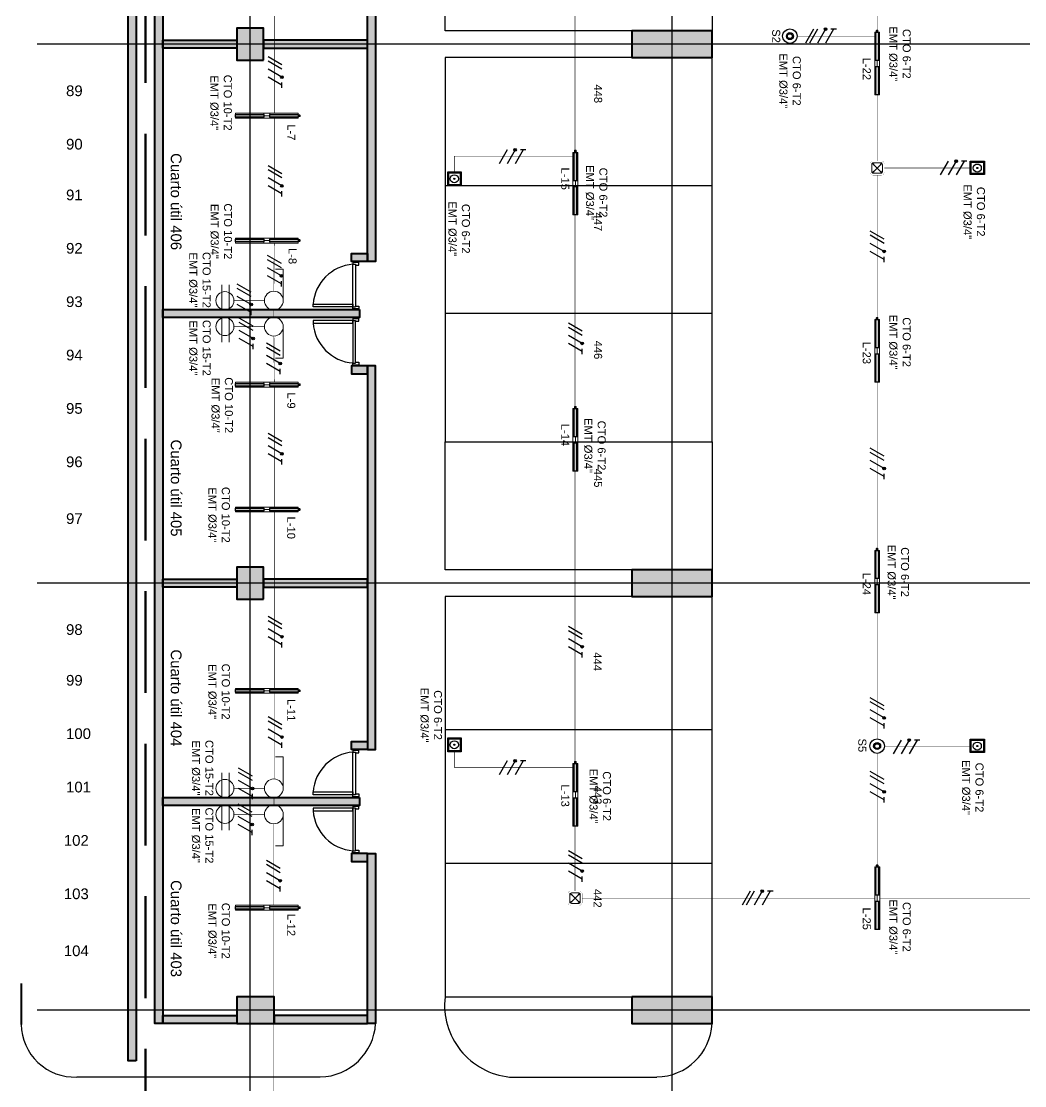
# Model space of a CAD drawing. Header units: millimetres. Extents: x -629 to 509, y -240 to 968.
# Drawn here: x 230.5 to 249.29, y 65.2 to 85.15 of the extents above; entities that cross this region are included whole.
import ezdxf
from ezdxf.lldxf.tags import DXFTag

# ---------------------------------------------------------------- set-up
doc = ezdxf.new("R2010")
doc.units = ezdxf.units.MM
doc.linetypes.add('HIDDEN', pattern=[9.525, 6.35, -3.175])
doc.linetypes.add('LÍNEAS_OCULTASX2', pattern=[0.75, 0.5, -0.25])
for name, color, linetype in [('-ALAMBRADO', 7, 'Continuous'), ('-parquead', 253, 'Continuous'), ('1amobla', 252, 'Continuous'), ('CAJA DE PASO', 86, 'Continuous'), ('GG_EMERGENCIA 03', 1, 'Continuous'), ('GG_LUMINARIA LED HERMETICA', 1, 'Continuous'), ('GG_PISO 2', 8, 'Continuous'), ('GG_PISO 4', 8, 'Continuous'), ('HACHTCOLUMNA', 252, 'Continuous'), ('SENSOR MOVIMIENTO', 3, 'Continuous'), ('Textos-espacios', 253, 'Continuous')]:
    doc.layers.add(name, color=color, linetype=linetype)
for name, color, linetype, lineweight in [('-CN-GYD-INTERRUPTORES DE PARED', 3, 'Continuous', 20), ('-CN-GYD-TOMACORRIENTES', 1, 'Continuous', 18), ('-CN-GYD-TUBERÍA PRINCIPAL ILUMINACION', 5, 'Continuous', 5), ('-CN-GYD-TUBERÍA TOMACORRIENTE PVC', 86, 'Continuous', 18), ('-EL-Texto Tomas', 7, 'Continuous', 0), ('_TEXTO', 7, 'Continuous', 9), ('Acabados', 2, 'Continuous', 40), ('Estructura', 250, 'Continuous', 40), ('LUMINARIA DE EMERGENCIA PARA SOBREPONER', 7, 'Continuous', 25), ('Muro', 250, 'Continuous', 40), ('TEXTOS', 250, 'Continuous', 20), ('Vidrio', 254, 'Continuous', 30)]:
    doc.layers.add(name, color=color, linetype=linetype, lineweight=lineweight)
doc.layers.add('DIM-25', color=7, linetype='Continuous', true_color=0xb5b5b5, plot=False)
for name, color, linetype, true_color in [('F-2', 7, 'Continuous', 0xc4c4c4), ('JCA_HATCH 254', 7, 'Continuous', 0xd1d1d1), ('MUEBLE', 7, 'Continuous', 0xcfcfcf)]:
    doc.layers.add(name, color=color, linetype=linetype, true_color=true_color)
doc.styles.add('ROMANS', font='arial.ttf')
doc.styles.get("Standard").update_dxf_attribs({"font": 'arial.ttf'})
tags = doc.linetypes.add('EMT_LINE', pattern='A,0.5,-0.2,["EMT",Standard,S=0.1,R=0,X=-0.1,Y=-0.05],-0.25', length=0.95).pattern_tags.tags
tags[6] = DXFTag(74, 10)
pattern_1 = [(270, (73.633, -1.35), (10.40324, -6.00631), [1.50158, -10.51105]), (360, (73.6335, -2.101), (10.40324, 6.00631), [0.75079, -20.05569]), (360, (73.6335, -2.289), (10.40324, 6.00631), [0.60063, -20.20584]), (360, (73.6335, -1.9134), (10.40324, 6.00631), [0.60063, -20.20584]), (330, (73.633, -2.477), (10.40324, 6.00631), [0.4805, -11.53212]), (30, (73.633, -1.726), (4e-09, 12.01262), [0.4805, -11.53212])]

# ---------------------------------------------------------------- blocks, each defined once
blk = doc.blocks.new('GG_HERMETICA')
h = blk.add_hatch()
h.set_pattern_fill('SWAMP', color=252, scale=0.472938, angle=270)
h.set_pattern_definition(pattern_1)
h.paths.add_polyline_path([(-20, -30), (-20, 17), (-550, 17), (-550, -30)])
h = blk.add_hatch()
h.set_pattern_fill('SWAMP', color=252, scale=0.472938, angle=270)
h.set_pattern_definition(pattern_1)
h.paths.add_polyline_path([(620, -30), (620, 17), (90, 17), (90, -30)])
at = {"layer": '-CN-GYD-INTERRUPTORES DE PARED', "color": 1, "extrusion": (0, 0, -1)}
for p, q in [((-550, -53), (-550, 40)), ((-550, 40), (-525, 40)), ((-525, 40), (-20, 40)), ((90, 40), (620, 40)), ((620, 40), (620, -53)), ((-20, -53), (-550, -53)), ((594, -53), (90, -53)), ((620, -53), (594, -53))]:
    blk.add_line(p, q, dxfattribs=at)
at = {"layer": '-CN-GYD-INTERRUPTORES DE PARED', "color": 1}
for p, q in [((90, 40), (-20, 40)), ((-20, 40), (-20, -53)), ((90, -53), (90, 40)), ((622, 6), (620, 6)), ((620, 6), (620, -6)), ((622, 10), (623, 11)), ((622, 8), (622, 10)), ((622, 7), (622, 8)), ((622, 5), (622, 7)), ((622, -6), (622, 6)), ((623, 4), (622, 5)), ((622, -3), (623, 1)), ((623, 11), (623, 11)), ((623, 11), (630, 11)), ((623, 1), (623, 4)), ((623, 1), (623, 1)), ((630, 11), (630, 6)), ((630, 6), (631, 6)), ((631, 6), (631, 9)), ((631, 9), (639, 9)), ((639, 9), (639, 6)), ((639, 6), (640, 6)), ((640, 10), (650, 10)), ((640, 6), (640, 10)), ((650, 10), (652, 8)), ((652, 8), (656, 8)), ((656, 8), (658, 8)), ((658, 8), (661, 5)), ((661, 5), (661, -6)), ((-20, -6), (90, -6)), ((620, -19), (620, -6)), ((622, -19), (620, -19)), ((622, -6), (622, -3)), ((622, -6), (622, -9)), ((622, -6), (622, -19)), ((622, -9), (623, -13)), ((623, -17), (622, -18)), ((622, -18), (622, -19)), ((622, -19), (622, -21)), ((622, -21), (622, -22)), ((622, -22), (623, -24)), ((623, -13), (623, -14)), ((623, -14), (623, -17)), ((623, -24), (623, -24)), ((623, -24), (630, -24)), ((630, -24), (630, -19)), ((630, -19), (631, -19)), ((631, -19), (631, -22)), ((631, -22), (639, -22)), ((639, -22), (639, -19)), ((639, -19), (640, -19)), ((640, -19), (640, -22)), ((640, -22), (650, -22)), ((650, -22), (652, -20)), ((652, -20), (656, -20)), ((656, -20), (658, -20)), ((658, -20), (661, -17)), ((661, -17), (661, -6))]:
    blk.add_line(p, q, dxfattribs=at)
for points in [[(623, 4), (630, 4)], [(623, 1), (630, 1)], [(629, 11), (629, 4), (629, 1), (629, -6)], [(630, 6), (630, -6)], [(631, 6), (631, -6)], [(639, 2), (631, 2)], [(639, 6), (639, -6)], [(640, 6), (640, -6)], [(640, 1), (650, 1), (650, 3), (640, 3)], [(650, 3), (652, 5)], [(650, 1), (652, -3)], [(652, 8), (652, -6)], [(-20, -53), (90, -53)], [(623, -14), (630, -14)], [(623, -17), (630, -17)], [(629, -24), (629, -17), (629, -14), (629, -6)], [(630, -19), (630, -6)], [(631, -19), (631, -6)], [(639, -15), (631, -15)], [(639, -19), (639, -6)], [(640, -19), (640, -6)], [(640, -14), (650, -14), (650, -15), (640, -15)], [(650, -14), (652, -10)], [(650, -15), (652, -17)], [(652, -20), (652, -6)]]:
    blk.add_lwpolyline(points, dxfattribs=at)
at = {"color": 1}
for points in [[(-20, 17), (-20, -30), (-550, -30), (-550, 17)], [(620, 17), (620, -30), (90, -30), (90, 17)]]:
    blk.add_lwpolyline(points, close=True, dxfattribs=at)
blk = doc.blocks.new('Tomas BD1')
at = {"lineweight": 0}
blk.add_line((0.115, -0.318), (0.115, 0.588), dxfattribs=at)
blk.add_lwpolyline([(-0.154, -0.297), (-0.154, 0.588)], dxfattribs=at)
blk.add_circle((0, 0), 0.338, dxfattribs=at)
at = {"layer": '-EL-Texto Tomas', "color": 7, "style": 'ROMANS'}
for tag, p, height, flags in [('POTENCIA(W)', (0.878, 0.595), 0.321, 9), ('TABLERO', (0.316, 0.654), 0.273, 8), ('CTO', (-0.059, 0.65), 0.273, 8)]:
    blk.add_attdef(tag, p, '', height=height, rotation=90, dxfattribs=dict(at, flags=flags))
at = {"layer": '-EL-Texto Tomas', "style": 'ROMANS', "flags": 9}
blk.add_attdef('USO', (-0.84, 0.589), '', height=0.35, rotation=90, dxfattribs=at)
blk = doc.blocks.new('O6C20-MDW')
at = {"layer": 'SENSOR MOVIMIENTO'}
for radius in [129, 62.1, 43.1]:
    blk.add_circle((63166, 32657), radius, dxfattribs=at)
blk = doc.blocks.new('Caja de paso')
at = {"layer": '-CN-GYD-TUBERÍA TOMACORRIENTE PVC', "const_width": 0.00173}
blk.add_lwpolyline([(-0.111, 0.067), (-0.111, -0.067, 0.414214), (-0.067, -0.111), (0.067, -0.111, 0.414214), (0.111, -0.067), (0.111, 0.067, 0.414214), (0.067, 0.111), (-0.067, 0.111, 0.414214)], format="xyb", close=True, dxfattribs=at)
at = {"layer": '-CN-GYD-TUBERÍA TOMACORRIENTE PVC'}
blk.add_lwpolyline([(-0.057, -0.082), (0.057, -0.082, 0.414214), (0.082, -0.057), (0.082, 0.057, 0.414214), (0.057, 0.082), (-0.057, 0.082, 0.414214), (-0.082, 0.057), (-0.082, -0.057, 0.414214)], format="xyb", close=True, dxfattribs=at)
at = {"layer": '-CN-GYD-TUBERÍA TOMACORRIENTE PVC', "linetype": 'LÍNEAS_OCULTASX2'}
for points in [[(-0.057, 0.057), (0.057, -0.057)], [(0.057, 0.057), (-0.057, -0.057)]]:
    blk.add_lwpolyline(points, dxfattribs=at)
at = {"layer": '-CN-GYD-TUBERÍA TOMACORRIENTE PVC'}
for centre in [(-0.057, 0.057), (0.057, 0.057), (-0.057, -0.057), (0.057, -0.057)]:
    blk.add_circle(centre, 0.00665, dxfattribs=at)
blk = doc.blocks.new('3x')
at = {"layer": '-ALAMBRADO'}
h = blk.add_hatch(color=256, dxfattribs=at)
edge = h.paths.add_edge_path()
edge.add_arc((0.078, 0.13), 0.025, 0, 360)
for p, q in [((-0.152, 0.13), (-0.302, -0.13)), ((-0.072, 0.13), (-0.222, -0.13)), ((0.078, 0.13), (-0.072, -0.13)), ((0.228, 0.13), (0.078, -0.13))]:
    blk.add_line(p, q, dxfattribs=at)
blk.add_lwpolyline([(0.278, 0.13), (0.178, 0.13)], dxfattribs=at)
blk.add_circle((0.078, 0.13), 0.025, dxfattribs=at)
blk = doc.blocks.new('*U60')
at = {"layer": '-ALAMBRADO'}
blk.add_blockref('3x', (0, 0), dxfattribs=at)
blk = doc.blocks.new('A$Cc7fbbbd8')
at = {"layer": 'GG_EMERGENCIA 03', "ltscale": 0.3}
h = blk.add_hatch(dxfattribs=at)
h.set_pattern_fill('ANSI31', color=256, scale=0.0005, angle=90)
h.set_pattern_definition([(135, (0.0614115, 0.0595737), (-0.00112253, -0.00112253), [])])
edge = h.paths.add_edge_path()
edge.add_arc((0.0614, 0.1), 0.00475, 0, 360)
for points in [[(-0.005, 0.0348), (-0.005, 0.1606), (0.1278, 0.1606), (0.1278, 0.0348)], [(0.005, 0.0448), (0.005, 0.1506), (0.1178, 0.1506), (0.1178, 0.0448)]]:
    blk.add_lwpolyline(points, close=True, dxfattribs=at)
for radius in [0.0376, 0.00475]:
    blk.add_circle((0.0614, 0.1), radius, dxfattribs=at)
blk = doc.blocks.new('estructura etapa 3')
at = {"layer": 'HACHTCOLUMNA', "transparency": 33554687}
h = blk.add_hatch(color=256, dxfattribs=at)
h.paths.add_polyline_path([(-91.651, -6658.124), (-91.651, -6657.624), (-92.35, -6657.624), (-92.35, -6658.124)])
h.paths.add_polyline_path([(-49.354, -6658.124), (-49.354, -6657.624), (-50.055, -6657.624), (-50.055, -6658.124)])
h.paths.add_polyline_path([(-56.053, -6658.124), (-56.053, -6657.624), (-56.753, -6657.624), (-56.753, -6658.124)])
h.paths.add_polyline_path([(-76.45, -6659.124), (-76.95, -6659.124), (-76.95, -6657.624), (-76.45, -6657.624)])
h.paths.add_polyline_path([(-83.95, -6659.124), (-84.45, -6659.124), (-84.45, -6657.624), (-83.95, -6657.624)])
h.paths.add_polyline_path([(-60.452, -6659.124), (-60.952, -6659.124), (-60.952, -6657.624), (-60.452, -6657.624)])
h.paths.add_polyline_path([(-67.95, -6659.124), (-68.45, -6659.124), (-68.45, -6657.624), (-67.95, -6657.624)])
h.paths.add_polyline_path([(-91.85, -6668.199), (-91.851, -6667.599), (-92.35, -6667.599), (-92.349, -6668.199)])
h.paths.add_polyline_path([(-49.354, -6668.199), (-49.354, -6667.599), (-49.854, -6667.599), (-49.854, -6668.199)])
h.paths.add_polyline_path([(-56.154, -6668.149), (-56.154, -6667.649), (-56.854, -6667.649), (-56.854, -6668.149)])
h.paths.add_polyline_path([(-59.952, -6667.649), (-59.952, -6668.149), (-61.452, -6668.149), (-61.452, -6667.649)])
h.paths.add_polyline_path([(-75.95, -6667.649), (-75.95, -6668.149), (-77.45, -6668.149), (-77.45, -6667.649)])
h.paths.add_polyline_path([(-68.95, -6667.649), (-68.95, -6668.149), (-67.45, -6668.149), (-67.45, -6667.649)])
h.paths.add_polyline_path([(-84.95, -6667.649), (-84.95, -6668.149), (-83.45, -6668.149), (-83.45, -6667.649)])
h.paths.add_polyline_path([(-91.85, -6676.199), (-91.85, -6675.599), (-92.349, -6675.599), (-92.349, -6676.199)])
h.paths.add_polyline_path([(-49.354, -6676.199), (-49.354, -6675.599), (-49.854, -6675.599), (-49.854, -6676.199)])
h.paths.add_polyline_path([(-56.154, -6676.149), (-56.154, -6675.649), (-56.754, -6675.649), (-56.754, -6676.149)])
h.paths.add_polyline_path([(-59.952, -6675.649), (-59.952, -6676.149), (-61.452, -6676.149), (-61.452, -6675.649)])
h.paths.add_polyline_path([(-75.95, -6675.649), (-75.95, -6676.149), (-77.45, -6676.149), (-77.45, -6675.649)])
h.paths.add_polyline_path([(-68.95, -6675.649), (-68.95, -6676.149), (-67.45, -6676.149), (-67.45, -6675.649)])
h.paths.add_polyline_path([(-84.95, -6675.649), (-84.95, -6676.149), (-83.45, -6676.149), (-83.45, -6675.649)])
h.paths.add_polyline_path([(-91.847, -6686.299), (-91.851, -6685.699), (-92.35, -6685.699), (-92.346, -6686.299)])
h.paths.add_polyline_path([(-49.354, -6686.299), (-49.354, -6685.699), (-49.854, -6685.699), (-49.854, -6686.299)])
h.paths.add_polyline_path([(-56.154, -6686.249), (-56.154, -6685.749), (-56.754, -6685.749), (-56.754, -6686.249)])
h.paths.add_polyline_path([(-59.952, -6685.749), (-59.952, -6686.249), (-61.452, -6686.249), (-61.452, -6685.749)])
h.paths.add_polyline_path([(-75.95, -6685.749), (-75.95, -6686.249), (-77.45, -6686.249), (-77.45, -6685.749)])
h.paths.add_polyline_path([(-68.95, -6685.749), (-68.95, -6686.249), (-67.45, -6686.249), (-67.45, -6685.749)])
h.paths.add_polyline_path([(-84.95, -6685.749), (-84.95, -6686.249), (-83.45, -6686.249), (-83.45, -6685.749)])
h.paths.add_polyline_path([(-49.353, -6694.294), (-49.354, -6693.699), (-49.855, -6693.699), (-49.854, -6694.294)])
h.paths.add_polyline_path([(-56.054, -6694.249), (-56.054, -6693.749), (-56.753, -6693.749), (-56.753, -6694.249)])
h.paths.add_polyline_path([(-91.651, -6694.249), (-91.651, -6693.749), (-92.35, -6693.749), (-92.35, -6694.249)])
h.paths.add_polyline_path([(-59.952, -6693.749), (-59.952, -6694.249), (-61.452, -6694.249), (-61.452, -6693.749)])
h.paths.add_polyline_path([(-75.95, -6693.749), (-75.95, -6694.249), (-77.45, -6694.249), (-77.45, -6693.749)])
h.paths.add_polyline_path([(-68.95, -6693.749), (-68.95, -6694.249), (-67.45, -6694.249), (-67.45, -6693.749)])
h.paths.add_polyline_path([(-84.95, -6693.749), (-84.95, -6694.249), (-83.45, -6694.249), (-83.45, -6693.749)])
h.paths.add_polyline_path([(-49.359, -6703.974), (-49.359, -6703.374), (-49.859, -6703.374), (-49.859, -6703.974)])
h.paths.add_polyline_path([(-56.054, -6703.924), (-56.054, -6703.424), (-56.753, -6703.424), (-56.753, -6703.924)])
h.paths.add_polyline_path([(-67.95, -6704.924), (-67.95, -6703.424), (-68.45, -6703.424), (-68.45, -6704.924)])
h.paths.add_polyline_path([(-91.651, -6703.924), (-91.651, -6703.424), (-92.35, -6703.424), (-92.35, -6703.924)])
h.paths.add_polyline_path([(-61.847, -6703.424), (-60.347, -6703.424), (-60.347, -6703.924), (-61.847, -6703.924)])
h.paths.add_polyline_path([(-83.95, -6704.924), (-83.95, -6703.424), (-84.45, -6703.424), (-84.45, -6704.924)])
h.paths.add_polyline_path([(-76.45, -6704.924), (-76.45, -6703.424), (-76.95, -6703.424), (-76.95, -6704.924)])
h.paths.add_polyline_path([(-49.354, -6711.949), (-49.354, -6711.449), (-50.054, -6711.449), (-50.054, -6711.949)])
h.paths.add_polyline_path([(-55.954, -6711.949), (-55.954, -6711.449), (-56.654, -6711.449), (-56.654, -6711.949)])
h.paths.add_polyline_path([(-91.65, -6711.949), (-91.65, -6711.449), (-92.35, -6711.449), (-92.35, -6711.949)])
h.paths.add_polyline_path([(-60.952, -6711.949), (-60.952, -6709.549), (-60.452, -6709.549), (-60.452, -6711.949)])
h.paths.add_polyline_path([(-68.45, -6709.549), (-68.45, -6711.949), (-67.95, -6711.949), (-67.95, -6709.549)])
h.paths.add_polyline_path([(-76.95, -6709.549), (-76.95, -6711.949), (-76.45, -6711.949), (-76.45, -6709.549)])
h.paths.add_polyline_path([(-83.95, -6709.549), (-83.95, -6711.949), (-84.45, -6711.949), (-84.45, -6709.549)])
at = {"layer": 'Estructura', "transparency": 33554687}
for points in [[(-91.85, -6676.199), (-91.85, -6675.599), (-92.349, -6675.599), (-92.349, -6676.199)], [(-84.95, -6675.649), (-84.95, -6676.149), (-83.45, -6676.149), (-83.45, -6675.649)], [(-91.847, -6686.299), (-91.851, -6685.699), (-92.35, -6685.699), (-92.346, -6686.299)], [(-84.95, -6685.749), (-84.95, -6686.249), (-83.45, -6686.249), (-83.45, -6685.749)], [(-91.651, -6694.249), (-91.651, -6693.749), (-92.35, -6693.749), (-92.35, -6694.249)], [(-84.95, -6693.749), (-84.95, -6694.249), (-83.45, -6694.249), (-83.45, -6693.749)]]:
    blk.add_lwpolyline(points, close=True, dxfattribs=at)
blk = doc.blocks.new('A$Caedca3e0')
at = {"layer": 'JCA_HATCH 254'}
blk.add_hatch(color=256, dxfattribs=at).paths.add_polyline_path([(-17.958, 19.463), (-18.108, 19.463), (-18.108, 56.688), (-17.958, 56.688)])
at = {"layer": 'JCA_HATCH 254', "linetype": 'Continuous', "ltscale": 0.3, "transparency": 33554687}
h = blk.add_hatch(color=256, dxfattribs=at)
h.dxf.hatch_style = 1
h.paths.add_polyline_path([(-16.072, 20.314), (-16.072, 20.164), (-17.458, 20.164), (-17.458, 20.314)])
h.paths.add_polyline_path([(-17.608, 56.688), (-17.458, 56.688), (-17.458, 20.164), (-17.608, 20.164)])
h.paths.add_polyline_path([(-15.373, 20.314), (-15.373, 20.164), (-13.623, 20.164), (-13.623, 20.314)])
h.paths.add_polyline_path([(-13.623, 23.351), (-13.472, 23.351), (-13.472, 20.164), (-13.623, 20.164)])
h.paths.add_polyline_path([(-13.623, 23.201), (-13.623, 23.351), (-13.923, 23.351), (-13.923, 23.201)])
h.paths.add_polyline_path([(-13.773, 24.401), (-13.773, 24.251), (-17.458, 24.251), (-17.458, 24.401)])
h.paths.add_polyline_path([(-13.623, 25.451), (-13.623, 25.301), (-13.923, 25.301), (-13.923, 25.451)])
h.paths.add_polyline_path([(-13.623, 25.301), (-13.472, 25.301), (-13.472, 32.489), (-13.623, 32.489)])
h.paths.add_polyline_path([(-15.574, 28.489), (-15.574, 28.339), (-13.623, 28.339), (-13.623, 28.489)])
h.paths.add_polyline_path([(-16.071, 28.489), (-16.071, 28.339), (-17.458, 28.339), (-17.458, 28.489)])
h.paths.add_polyline_path([(-13.623, 32.338), (-13.623, 32.489), (-13.923, 32.489), (-13.923, 32.338)])
h.paths.add_polyline_path([(-13.773, 33.539), (-13.773, 33.389), (-17.458, 33.389), (-17.458, 33.539)])
h.paths.add_polyline_path([(-13.623, 34.589), (-13.623, 34.439), (-13.923, 34.439), (-13.923, 34.589)])
h.paths.add_polyline_path([(-13.623, 41.539), (-13.472, 41.539), (-13.472, 34.439), (-13.623, 34.439)])
h.paths.add_polyline_path([(-15.574, 38.589), (-15.574, 38.439), (-13.623, 38.439), (-13.623, 38.589)])
h.paths.add_polyline_path([(-16.071, 38.589), (-16.071, 38.439), (-17.458, 38.439), (-17.458, 38.589)])
h.paths.add_polyline_path([(-13.773, 42.589), (-13.773, 42.439), (-17.458, 42.439), (-17.458, 42.589)])
h.paths.add_polyline_path([(-13.623, 41.389), (-13.623, 41.539), (-13.923, 41.539), (-13.923, 41.389)])
h.paths.add_polyline_path([(-13.623, 43.639), (-13.623, 43.489), (-13.923, 43.489), (-13.923, 43.639)])
h.paths.add_polyline_path([(-13.623, 43.489), (-13.472, 43.489), (-13.472, 50.576), (-13.623, 50.576)])
h.paths.add_polyline_path([(-15.573, 46.588), (-15.573, 46.438), (-13.623, 46.439), (-13.623, 46.589)])
h.paths.add_polyline_path([(-16.07, 46.588), (-16.07, 46.438), (-17.458, 46.438), (-17.458, 46.588)])
h.paths.add_polyline_path([(-13.623, 50.426), (-13.623, 50.576), (-13.923, 50.576), (-13.923, 50.426)])
h.paths.add_polyline_path([(-13.773, 51.626), (-13.773, 51.476), (-17.458, 51.476), (-17.458, 51.626)])
h.paths.add_polyline_path([(-13.623, 52.676), (-13.623, 52.526), (-13.923, 52.526), (-13.923, 52.676)])
h.paths.add_polyline_path([(-13.623, 56.688), (-13.472, 56.688), (-13.472, 52.526), (-13.623, 52.526)])
at = {"layer": '-parquead'}
for p, q in [((-12.172, 38.264), (-12.172, 31.064)), ((-12.172, 28.164), (-12.172, 20.664)), ((-14.509, 19.163), (-19.071, 19.163)), ((-10.964, 19.163), (-8.209, 19.163))]:
    blk.add_line(p, q, dxfattribs=at)
for points in [[(-7.172, 46.264), (-7.172, 38.764), (-12.172, 38.764), (-12.172, 46.264)], [(-7.172, 38.264), (-12.172, 38.264)], [(-12.172, 31.064), (-7.172, 31.064), (-7.172, 38.264)], [(-12.172, 35.864), (-7.172, 35.864)], [(-7.172, 33.464), (-12.172, 33.464)], [(-7.172, 31.064), (-7.172, 28.664), (-12.172, 28.664), (-12.172, 31.064)], [(-7.172, 28.164), (-12.172, 28.164)], [(-12.172, 20.664), (-7.172, 20.664), (-7.172, 28.164)], [(-7.172, 25.664), (-12.172, 25.664)], [(-7.172, 23.164), (-12.172, 23.164)]]:
    blk.add_lwpolyline(points, dxfattribs=at)
for centre, radius, start, end in [((-10.827, 20.51), 1.354, 173.4982, 264.2154), ((-19.112, 20.158), 0.996, 180.8006, 272.348), ((-14.536, 20.229), 1.066, 271.4636, 356.4964), ((-8.222, 20.214), 1.05, 270.6874, 357.2713)]:
    blk.add_arc(centre, radius, start, end, dxfattribs=at)
at = {"layer": '1amobla', "linetype": 'HIDDEN', "lineweight": 60, "ltscale": 0.3}
blk.add_line((-17.783, 56.838), (-17.783, 2.404), dxfattribs=at)
at = {"layer": 'Acabados', "ltscale": 0.03}
blk.add_line((-20.108, 20.914), (-20.108, 20.144), dxfattribs=at)
at = {"layer": 'DIM-25'}
for centre, start, end in [((-13.834, 33.578), 94.4578, 175.5956), ((-13.834, 33.35), 184.4044, 265.5422), ((-13.834, 24.44), 94.4578, 175.5956), ((-13.834, 24.212), 184.4044, 265.5422)]:
    blk.add_arc(centre, 0.813, start, end, dxfattribs=at)
at = {"layer": 'F-2'}
for points in [[(-13.847, 34.388), (-13.847, 34.375), (-13.785, 34.375), (-13.785, 34.426), (-13.897, 34.426), (-13.897, 34.388)], [(-13.897, 33.589), (-13.897, 34.388), (-13.847, 34.388), (-13.847, 33.589)], [(-13.885, 34.439), (-13.885, 34.426), (-13.798, 34.426), (-13.798, 34.439)], [(-13.847, 33.602), (-13.785, 33.602), (-13.785, 33.551), (-13.897, 33.551), (-13.897, 33.589), (-13.847, 33.589), (-13.847, 33.602)], [(-13.885, 33.539), (-13.885, 33.551), (-13.798, 33.551), (-13.798, 33.539)], [(-13.847, 33.325), (-13.785, 33.325), (-13.785, 33.376), (-13.897, 33.376), (-13.897, 33.338), (-13.847, 33.338), (-13.847, 33.325)], [(-13.897, 33.338), (-13.897, 32.539), (-13.847, 32.539), (-13.847, 33.338)], [(-13.885, 33.389), (-13.885, 33.376), (-13.798, 33.376), (-13.798, 33.389)], [(-13.847, 32.539), (-13.847, 32.552), (-13.785, 32.552), (-13.785, 32.501), (-13.897, 32.501), (-13.897, 32.539)], [(-13.885, 32.489), (-13.885, 32.501), (-13.798, 32.501), (-13.798, 32.489)], [(-13.847, 25.25), (-13.847, 25.238), (-13.785, 25.238), (-13.785, 25.288), (-13.897, 25.288), (-13.897, 25.25)], [(-13.885, 25.301), (-13.885, 25.288), (-13.798, 25.288), (-13.798, 25.301)], [(-13.847, 24.452), (-13.847, 24.465), (-13.785, 24.465), (-13.785, 24.414), (-13.897, 24.414), (-13.897, 24.452)], [(-13.885, 24.401), (-13.885, 24.414), (-13.798, 24.414), (-13.798, 24.401)], [(-13.847, 24.2), (-13.847, 24.188), (-13.785, 24.188), (-13.785, 24.238), (-13.897, 24.238), (-13.897, 24.2)], [(-13.885, 24.251), (-13.885, 24.238), (-13.798, 24.238), (-13.798, 24.251)], [(-13.847, 23.402), (-13.847, 23.414), (-13.785, 23.414), (-13.785, 23.364), (-13.897, 23.364), (-13.897, 23.402)], [(-13.885, 23.351), (-13.885, 23.364), (-13.798, 23.364), (-13.798, 23.351)]]:
    blk.add_lwpolyline(points, dxfattribs=at)
for points in [[(-13.847, 24.452), (-13.897, 24.452), (-13.897, 25.25), (-13.847, 25.25)], [(-13.847, 24.2), (-13.897, 24.2), (-13.897, 23.402), (-13.847, 23.402)]]:
    blk.add_lwpolyline(points, close=True, dxfattribs=at)
at = {"layer": 'MUEBLE', "linetype": 'HIDDEN'}
for points in [[(-13.897, 33.64), (-13.897, 33.589), (-14.645, 33.589), (-14.645, 33.64)], [(-13.897, 33.287), (-13.897, 33.338), (-14.645, 33.338), (-14.645, 33.287)], [(-13.897, 24.503), (-13.897, 24.452), (-14.645, 24.452), (-14.645, 24.503)], [(-13.897, 24.15), (-13.897, 24.2), (-14.645, 24.2), (-14.645, 24.15)]]:
    blk.add_lwpolyline(points, close=True, dxfattribs=at)
at = {"layer": 'Muro'}
for points in [[(-17.958, 19.463), (-18.108, 19.463), (-18.108, 56.688), (-17.958, 56.688)], [(-17.608, 56.688), (-17.458, 56.688), (-17.458, 20.164), (-17.608, 20.164)], [(-13.623, 41.539), (-13.472, 41.539), (-13.472, 34.439), (-13.623, 34.439)], [(-16.071, 38.589), (-16.071, 38.439), (-17.458, 38.439), (-17.458, 38.589)], [(-15.574, 38.589), (-15.574, 38.439), (-13.623, 38.439), (-13.623, 38.589)], [(-13.623, 34.589), (-13.623, 34.439), (-13.923, 34.439), (-13.923, 34.589)], [(-13.773, 33.539), (-13.773, 33.389), (-17.458, 33.389), (-17.458, 33.539)], [(-13.623, 32.338), (-13.623, 32.489), (-13.923, 32.489), (-13.923, 32.338)], [(-13.623, 25.301), (-13.472, 25.301), (-13.472, 32.489), (-13.623, 32.489)], [(-16.071, 28.489), (-16.071, 28.339), (-17.458, 28.339), (-17.458, 28.489)], [(-15.574, 28.489), (-15.574, 28.339), (-13.623, 28.339), (-13.623, 28.489)], [(-13.623, 25.451), (-13.623, 25.301), (-13.923, 25.301), (-13.923, 25.451)], [(-13.773, 24.401), (-13.773, 24.251), (-17.458, 24.251), (-17.458, 24.401)], [(-13.623, 23.201), (-13.623, 23.351), (-13.923, 23.351), (-13.923, 23.201)], [(-13.623, 23.351), (-13.472, 23.351), (-13.472, 20.164), (-13.623, 20.164)], [(-16.072, 20.314), (-16.072, 20.164), (-17.458, 20.164), (-17.458, 20.314)], [(-15.373, 20.314), (-15.373, 20.164), (-13.623, 20.164), (-13.623, 20.314)]]:
    blk.add_lwpolyline(points, close=True, dxfattribs=at)
at = {"layer": 'Vidrio'}
blk.add_blockref('estructura etapa 3', (76.277, 6714.412), dxfattribs=at)
at = {"layer": 'Textos-espacios'}
for s, p in [('Cuarto útil 406', (-17.308, 36.471)), ('Cuarto útil 405', (-17.308, 31.105)), ('Cuarto útil 404', (-17.308, 27.173)), ('Cuarto útil 403', (-17.308, 22.852))]:
    blk.add_text(s, height=0.2, rotation=270, dxfattribs=at).set_placement(p)
at = {"layer": 'Textos-espacios', "char_height": 0.15, "attachment_point": 1, "rotation": 270}
for s, width, insert in [('448', 1.5279, (-9.231, 37.758)), ('447', 1.5279, (-9.231, 35.358)), ('446', 1.5279, (-9.231, 32.958)), ('445', 1.5279, (-9.231, 30.558)), ('444', 1.70433, (-9.242, 27.12)), ('443', 1.70601, (-9.242, 24.62)), ('442', 2.00679, (-9.242, 22.685))]:
    blk.add_mtext_dynamic_manual_height_columns(s, width=width, gutter_width=5, heights=[0], dxfattribs=dict(at, insert=insert))
blk = doc.blocks.new('2x')
at = {"layer": '-ALAMBRADO'}
h = blk.add_hatch(color=256, dxfattribs=at)
edge = h.paths.add_edge_path()
edge.add_arc((0.075, 0.13), 0.025, 0, 360)
for p, q in [((-0.075, 0.13), (-0.225, -0.13)), ((0.075, 0.13), (-0.075, -0.13)), ((0.225, 0.13), (0.075, -0.13))]:
    blk.add_line(p, q, dxfattribs=at)
blk.add_lwpolyline([(0.275, 0.13), (0.175, 0.13)], dxfattribs=at)
blk.add_circle((0.075, 0.13), 0.025, dxfattribs=at)
blk = doc.blocks.new('*U63')
at = {"layer": '-ALAMBRADO'}
blk.add_blockref('2x', (0, 0), dxfattribs=at)

msp = doc.modelspace()

# ---------------------------------------------------------------- linework, layer by layer
at = {"layer": '-CN-GYD-INTERRUPTORES DE PARED', "color": 3, "extrusion": (0, 0, -1)}
for p, q in [((235.406, 80.501), (235.263, 80.501)), ((235.406, 79.913), (235.406, 80.501)), ((235.406, 79.425), (235.406, 78.837)), ((235.406, 78.837), (235.263, 78.837)), ((235.406, 71.364), (235.263, 71.364)), ((235.406, 70.776), (235.406, 71.364)), ((235.406, 70.287), (235.406, 69.699)), ((235.406, 69.699), (235.263, 69.699))]:
    msp.add_line(p, q, dxfattribs=at)
for centre in [(-235.23, 79.913), (-235.23, 79.425), (-235.23, 70.776), (-235.23, 70.287)]:
    msp.add_circle(centre, 0.176, dxfattribs=at)
at = {"layer": '-CN-GYD-TUBERÍA PRINCIPAL ILUMINACION', "linetype": 'EMT_LINE', "ltscale": 15, "const_width": 0.01}
for points in [[(246.528, 89.15), (246.528, 84.979)], [(240.871, 88.169), (240.871, 82.73)], [(235.238, 86.655), (235.238, 83.422)], [(246.482, 84.868), (245.03, 84.868)], [(246.528, 83.769), (246.528, 82.531)], [(235.238, 83.329), (235.238, 81.085)], [(240.831, 82.618), (238.61, 82.618), (238.61, 82.318)], [(248.281, 82.397), (246.663, 82.397)], [(246.528, 82.263), (246.528, 79.598)], [(240.871, 81.519), (240.871, 77.929)], [(235.238, 80.992), (235.23, 80.083)], [(234.483, 79.912), (235.061, 79.912)], [(235.23, 79.744), (235.23, 79.594)], [(234.483, 79.426), (235.061, 79.426)], [(235.238, 78.383), (235.231, 79.256)], [(246.528, 78.387), (246.528, 75.294)], [(235.238, 78.29), (235.238, 76.046)], [(240.871, 76.719), (240.871, 71.279)], [(235.239, 75.954), (235.239, 72.649)], [(246.528, 74.064), (246.528, 71.703)], [(235.237, 72.556), (235.237, 70.952)], [(240.831, 71.169), (238.61, 71.169), (238.61, 71.469)], [(246.528, 71.43), (246.528, 69.344)], [(248.281, 71.567), (246.664, 71.567)], [(234.483, 70.775), (235.054, 70.775)], [(235.23, 70.456), (235.23, 70.607)], [(235.237, 70.607), (235.237, 70.456)], [(234.483, 70.288), (235.054, 70.288)], [(235.23, 70.111), (235.23, 68.585)], [(240.871, 70.069), (240.871, 68.853)], [(241.005, 68.719), (246.483, 68.719)], [(246.575, 68.719), (251.777, 68.719)], [(235.23, 68.493), (235.23, 63.203)]]:
    msp.add_lwpolyline(points, dxfattribs=at)
at = {"layer": 'GG_PISO 2', "color": 252, "true_color": 0x939598}
for points in [[(234.782, 103.207), (234.782, 48.522)], [(242.682, 103.132), (242.682, 48.447)], [(277.874, 84.719), (230.799, 84.719)], [(277.874, 74.619), (230.799, 74.619)], [(277.874, 66.619), (230.799, 66.619)]]:
    msp.add_lwpolyline(points, dxfattribs=at)

# ---------------------------------------------------------------- block references
at = {"layer": '-CN-GYD-TOMACORRIENTES', "lineweight": 0, "xscale": -0.5, "yscale": 0.5, "zscale": 0.5}
for p in [(234.314, 79.912), (234.314, 70.775)]:
    msp.add_blockref('Tomas BD1', p, dxfattribs=at)
at = {"layer": '-CN-GYD-TOMACORRIENTES', "lineweight": 0, "xscale": 0.5, "yscale": 0.5, "zscale": 0.5, "rotation": 180}
for p in [(234.314, 79.426), (234.314, 70.288)]:
    msp.add_blockref('Tomas BD1', p, dxfattribs=at)
msp.add_blockref('A$Caedca3e0', (250.609, 46.205))
at = {"layer": '_TEXTO', "linetype": 'Continuous', "ltscale": 10}
for name, p, zscale in [('*U60', (245.486, 84.868), 320), ('*U63', (239.672, 82.608), 0.5), ('*U63', (247.934, 82.397), 0.5), ('*U63', (247.054, 71.551), 0.5), ('*U63', (239.672, 71.162), 0.5), ('*U60', (244.3, 68.719), 320)]:
    msp.add_blockref(name, p, dxfattribs=dict(at, zscale=zscale))
at = {"layer": '_TEXTO', "linetype": 'Continuous', "ltscale": 10, "zscale": 320, "rotation": 270}
for p in [(235.252, 84.177), (235.252, 82.139), (246.528, 80.914), (235.243, 80.454), (234.674, 79.918), (234.71, 79.281), (240.876, 79.19), (235.221, 78.811), (235.252, 77.122), (246.528, 76.847), (235.252, 73.695), (240.876, 73.507), (246.528, 72.172), (235.252, 71.815), (234.701, 70.85), (246.528, 70.788), (234.692, 70.176), (240.876, 69.305), (235.22, 69.124)]:
    msp.add_blockref('*U60', p, dxfattribs=at)
at = {"layer": 'CAJA DE PASO', "linetype": 'Continuous', "ltscale": 10, "xscale": -1.2, "yscale": 1.2, "zscale": 1.523145158877299, "rotation": 180}
for p in [(246.528, 82.397), (240.871, 68.719)]:
    msp.add_blockref('Caja de paso', p, dxfattribs=at)
at = {"layer": 'GG_LUMINARIA LED HERMETICA', "xscale": 0.001, "yscale": 0.001, "zscale": 0.001, "rotation": 90}
for p in [(246.522, 84.319), (240.871, 82.069), (246.522, 78.937), (240.871, 77.269), (246.522, 74.614), (240.871, 70.619), (246.523, 68.684)]:
    msp.add_blockref('GG_HERMETICA', p, dxfattribs=at)
at = {"layer": 'GG_LUMINARIA LED HERMETICA', "xscale": 0.001, "yscale": 0.001, "zscale": 0.001}
for p in [(235.063, 83.382), (235.063, 81.045), (235.063, 78.343), (235.063, 76.006), (235.063, 72.609), (235.063, 68.545)]:
    msp.add_blockref('GG_HERMETICA', p, dxfattribs=at)
at = {"layer": 'LUMINARIA DE EMERGENCIA PARA SOBREPONER', "xscale": 2, "yscale": 2, "zscale": 2}
for p, rotation in [((248.527, 82.597), 179.9999999999999), ((238.81, 82.072), 89.99999999999997), ((238.81, 71.469), 89.99999999999997), ((248.527, 71.767), 179.9999999999999)]:
    msp.add_blockref('A$Cc7fbbbd8', p, dxfattribs=dict(at, rotation=rotation))
at = {"layer": 'SENSOR MOVIMIENTO', "lineweight": 0, "xscale": 0.00105193048980394, "yscale": 0.00105193048980394, "zscale": 0.00105193048980394}
for p in [(178.448, 50.515), (180.082, 37.214)]:
    msp.add_blockref('O6C20-MDW', p, dxfattribs=at)

# ---------------------------------------------------------------- texts
at = {"layer": 'GG_PISO 4', "char_height": 0.2, "attachment_point": 1, "rotation": 360}
for s, insert in [('89', (231.339, 83.944)), ('90', (231.339, 82.944)), ('91', (231.339, 81.993)), ('92', (231.339, 80.993)), ('93', (231.339, 79.993)), ('94', (231.339, 78.993)), ('95', (231.339, 77.993)), ('96', (231.339, 76.993)), ('97', (231.339, 75.929)), ('98', (231.339, 73.85)), ('99', (231.339, 72.9)), ('100', (231.339, 71.9)), ('101', (231.339, 70.9)), ('102', (231.298, 69.9)), ('103', (231.298, 68.9)), ('104', (231.298, 67.832))]:
    msp.add_mtext_dynamic_manual_height_columns(s, width=0.89145, gutter_width=5, heights=[0], dxfattribs=dict(at, insert=insert))
at = {"layer": 'TEXTOS', "char_height": 0.15, "attachment_point": 1, "rotation": 270}
for s, width, heights, insert in [('\\pxqc;S2', 0.29245, [0], (244.713, 85.015)), ('\\pxqc;CTO 6{\\A1;-T2} \\P{\\A1;EMT Ø3/4"}', 1.36121, [0], (247.157, 85.217)), ('\\pxqc;CTO 6{\\A1;-T2} \\P{\\A1;EMT Ø3/4"}', 1.36121, [0], (245.098, 84.711)), ('L-22', 0.23044, [0], (246.409, 84.464)), ('\\pxqc;CTO 10-T2 \\P{\\A1;EMT Ø3/4"}', 1.36121, [0], (234.443, 84.301)), ('L-7', 0.23044, [0], (235.632, 83.216)), ('L-15', 0.23044, [0], (240.763, 82.406)), ('\\pxqc;CTO 6{\\A1;-T2} \\P{\\A1;EMT Ø3/4"}', 1.36121, [0], (241.476, 82.618)), ('\\pxqc;CTO 6{\\A1;-T2} \\P{\\A1;EMT Ø3/4"}', 1.36121, [0], (248.546, 82.259)), ('\\pxqc;CTO 10-T2 \\P{\\A1;EMT Ø3/4"}', 1.36121, [0], (234.447, 81.891)), ('\\pxqc;CTO 6{\\A1;-T2} \\P{\\A1;EMT Ø3/4"}', 1.36121, [0], (238.901, 81.94)), ('\\pxqc;CTO 15-T2 \\P{\\A1;EMT Ø3/4"}', 1.36121, [0], (234.046, 80.981)), ('L-8', 0.23044, [0], (235.656, 80.899)), ('\\pxqc;CTO 6{\\A1;-T2} \\P{\\A1;EMT Ø3/4"}', 1.36121, [0], (247.157, 79.816)), ('\\pxqc;CTO 15-T2 \\P{\\A1;EMT Ø3/4"}', 1.36121, [0], (234.047, 79.708)), ('L-23', 0.23044, [0], (246.409, 79.144)), ('\\pxqc;CTO 10-T2 \\P{\\A1;EMT Ø3/4"}', 1.36121, [0], (234.463, 78.634)), ('L-9', 0.23044, [0], (235.632, 78.193)), ('L-14', 0.13, [0.113], (240.763, 77.606)), ('\\pxqc;CTO 6{\\A1;-T2} \\P{\\A1;EMT Ø3/4"}', 1.36121, [0], (241.444, 77.879)), ('\\pxqc;CTO 10-T2 \\P{\\A1;EMT Ø3/4"}', 1.36121, [0], (234.406, 76.58)), ('L-10', 0.23044, [0], (235.63, 75.867)), ('\\pxqc;CTO 6{\\A1;-T2} \\P{\\A1;EMT Ø3/4"}', 1.36121, [0], (247.125, 75.508)), ('L-24', 0.23044, [0], (246.409, 74.815)), ('\\pxqc;CTO 10-T2 \\P{\\A1;EMT Ø3/4"}', 1.36121, [0], (234.406, 73.268)), ('\\pxqc;CTO 6{\\A1;-T2} \\P{\\A1;EMT Ø3/4"}', 1.36121, [0], (238.378, 72.829)), ('L-11', 0.23044, [0], (235.632, 72.451)), ('\\pxqc;CTO 15-T2 \\P{\\A1;EMT Ø3/4"}', 1.36121, [0], (234.097, 71.838)), ('\\pxqc;S5', 0.29245, [0], (246.326, 71.727)), ('\\pxqc;CTO 6{\\A1;-T2} \\P{\\A1;EMT Ø3/4"}', 1.36121, [0], (248.52, 71.472)), ('\\pxqc;CTO 6{\\A1;-T2} \\P{\\A1;EMT Ø3/4"}', 1.36121, [0], (241.542, 71.31)), ('L-13', 0.23044, [0], (240.763, 70.848)), ('\\pxqc;CTO 15-T2 \\P{\\A1;EMT Ø3/4"}', 1.36121, [0], (234.098, 70.574)), ('\\pxqc;CTO 10-T2 \\P{\\A1;EMT Ø3/4"}', 1.36121, [0], (234.406, 68.788)), ('\\pxqc;CTO 6{\\A1;-T2} \\P{\\A1;EMT Ø3/4"}', 1.36121, [0], (247.157, 68.861)), ('L-12', 0.23044, [0], (235.632, 68.427)), ('L-25', 0.23044, [0], (246.409, 68.542))]:
    msp.add_mtext_dynamic_manual_height_columns(s, width=width, gutter_width=0.325, heights=heights, dxfattribs=dict(at, insert=insert))

doc.saveas('drawing.dxf')
